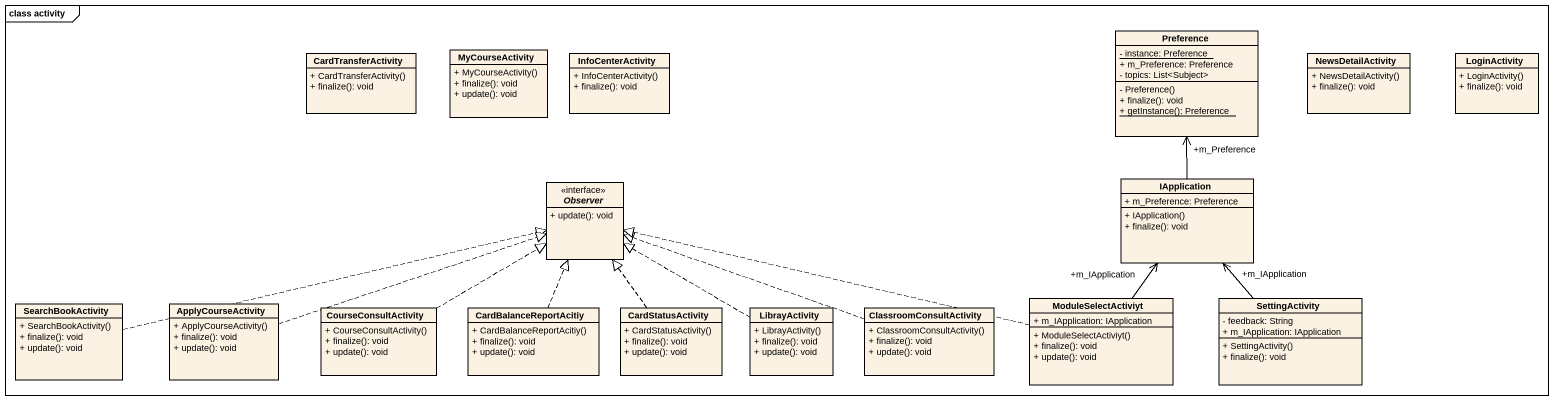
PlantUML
@startuml
mainframe class activity
hide circle
hide empty members
skinparam classAttributeIconSize 0
class CardTransferActivity {
  + CardTransferActivity()
  + finalize(): void
}
class MyCourseActivity {
  + MyCourseActivity()
  + finalize(): void
  + update(): void
}
class InfoCenterActivity {
  + InfoCenterActivity()
  + finalize(): void
}
class Preference {
  {static} - instance: Preference
  + m_Preference: Preference
  - topics: List<Subject>
  - Preference()
  + finalize(): void
  {static} + getInstance(): Preference
}
class NewsDetailActivity {
  + NewsDetailActivity()
  + finalize(): void
}
class LoginActivity {
  + LoginActivity()
  + finalize(): void
}
interface Observer <<interface>> {
  + update(): void
}
class IApplication {
  + m_Preference: Preference
  + IApplication()
  + finalize(): void
}
class SearchBookActivity {
  + SearchBookActivity()
  + finalize(): void
  + update(): void
}
class ApplyCourseActivity {
  + ApplyCourseActivity()
  + finalize(): void
  + update(): void
}
class CourseConsultActivity {
  + CourseConsultActivity()
  + finalize(): void
  + update(): void
}
class CardBalanceReportAcitiy {
  + CardBalanceReportAcitiy()
  + finalize(): void
  + update(): void
}
class CardStatusActivity {
  + CardStatusActivity()
  + finalize(): void
  + update(): void
}
class LibrayActivity {
  + LibrayActivity()
  + finalize(): void
  + update(): void
}
class ClassroomConsultActivity {
  + ClassroomConsultActivity()
  + finalize(): void
  + update(): void
}
class ModuleSelectActiviyt {
  + m_IApplication: IApplication
  + ModuleSelectActiviyt()
  + finalize(): void
  + update(): void
}
class SettingActivity {
  - feedback: String
  + m_IApplication: IApplication
  + SettingActivity()
  + finalize(): void
}
IApplication -up-> "+m_Preference" Preference
SearchBookActivity .right.|> Observer
ApplyCourseActivity .right.|> Observer
CourseConsultActivity .right.|> Observer
CardBalanceReportAcitiy .up.|> Observer
CardStatusActivity .up.|> Observer
LibrayActivity .left.|> Observer
ClassroomConsultActivity .left.|> Observer
ModuleSelectActiviyt .left.|> Observer
ModuleSelectActiviyt -up-> "+m_IApplication" IApplication
SettingActivity -up-> "+m_IApplication" IApplication
@enduml
